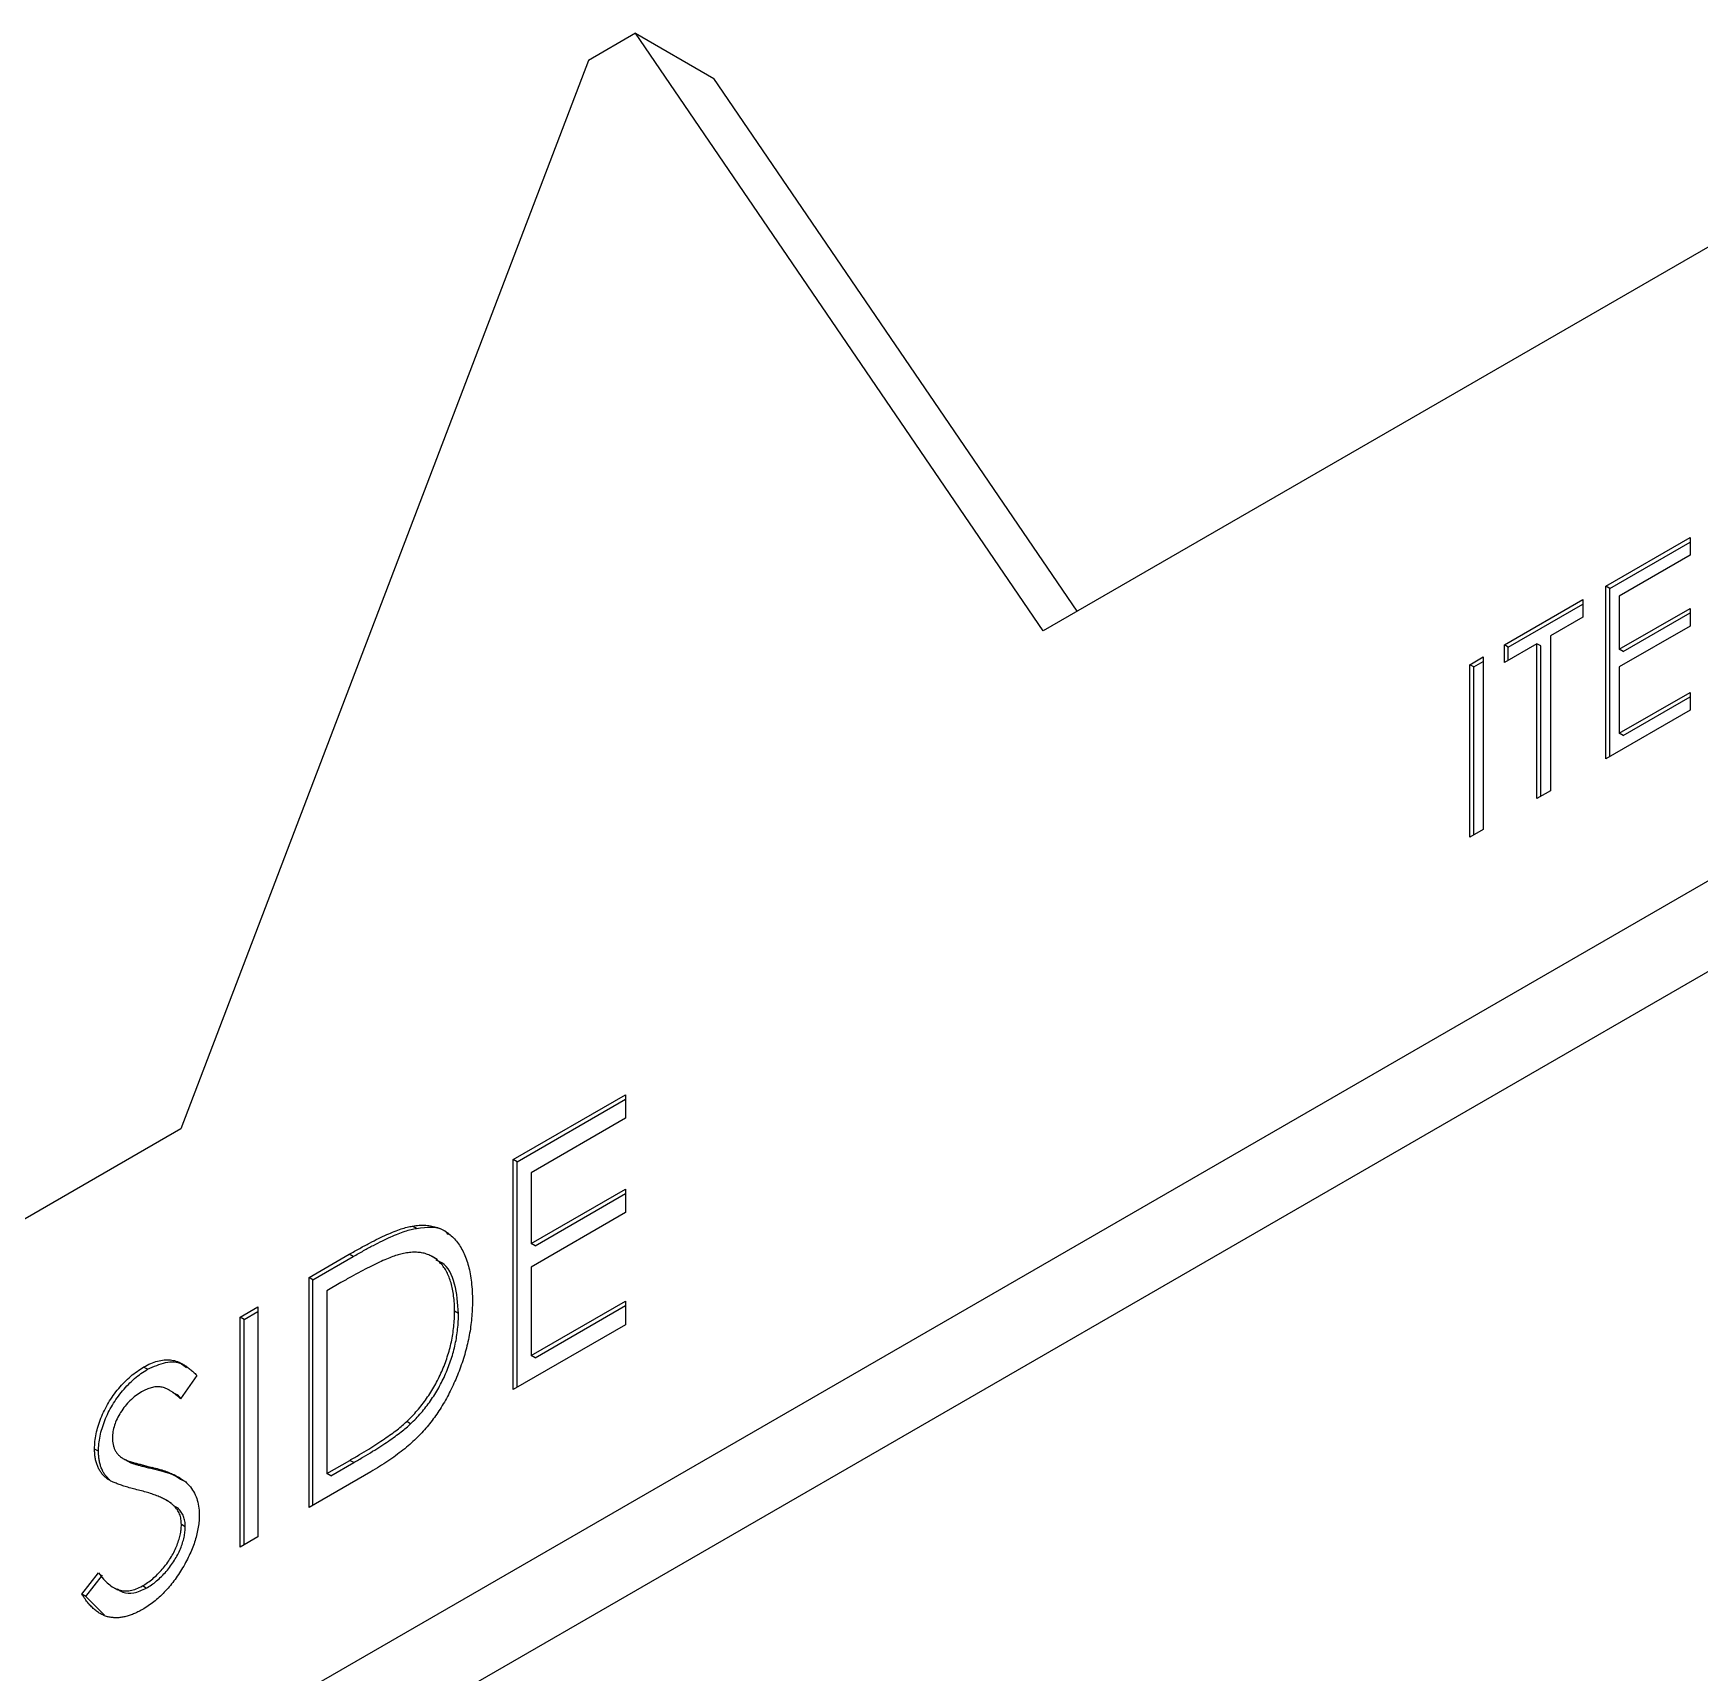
# Model space of a CAD drawing. Header units: millimetres. Extents: x 10 to 411, y 8 to 288.
# Drawn here: x 333.95 to 371.53, y 153.16 to 190.13 of the extents above; entities that cross this region are included whole.
import ezdxf

# ---------------------------------------------------------------- set-up
doc = ezdxf.new("R2010")
doc.units = ezdxf.units.MM

msp = doc.modelspace()

# ---------------------------------------------------------------- linework, layer by layer
at = {"color": 7, "linetype": 'Continuous', "lineweight": 25}
for p, q in [((347.5318, 190.1255), (346.4711, 189.5132)), ((356.7242, 176.6517), (347.5318, 190.1255)), ((347.5318, 190.1255), (349.2996, 189.105)), ((346.4711, 189.5132), (337.2788, 165.4261)), ((357.493, 177.0955), (349.2996, 189.105)), ((376.1696, 187.8773), (356.7242, 176.6517)), ((258.7899, 105.826), (396.3222, 185.2217)), ((260.5577, 104.8055), (398.0899, 184.2011)), ((369.4137, 177.6592), (371.3134, 178.7559)), ((369.5021, 177.6082), (371.3134, 178.6538)), ((371.3134, 178.7559), (371.3134, 178.357)), ((371.3134, 178.357), (369.7159, 177.4348)), ((367.1255, 176.3382), (368.8956, 177.3601)), ((368.8956, 177.3601), (368.8956, 176.9613)), ((369.4137, 173.7704), (369.4137, 177.6592)), ((369.5021, 177.6082), (369.4137, 177.6592)), ((369.5021, 173.8215), (369.5021, 177.6082)), ((369.7159, 177.4348), (369.7159, 176.2383)), ((367.2139, 176.2872), (368.8956, 177.2581)), ((369.7159, 176.2383), (371.3134, 177.1605)), ((369.8043, 176.1873), (371.3134, 177.0584)), ((371.3134, 177.1605), (371.3134, 176.7616)), ((368.8956, 176.9613), (368.1617, 176.5376)), ((371.3134, 176.7616), (369.7159, 175.8394)), ((367.8594, 176.3631), (367.1255, 175.9394)), ((367.1255, 175.9394), (367.1255, 176.3382)), ((367.2139, 176.2872), (367.1255, 176.3382)), ((367.2139, 175.9904), (367.2139, 176.2872)), ((367.8594, 172.8732), (367.8594, 176.3631)), ((367.9478, 176.3121), (367.8594, 176.3631)), ((367.9478, 172.9242), (367.9478, 176.3121)), ((368.1617, 176.5376), (368.1617, 173.0476)), ((369.8043, 176.1873), (369.7159, 176.2383)), ((366.3483, 175.8896), (366.6505, 176.0641)), ((366.3483, 172.0008), (366.3483, 175.8896)), ((366.4367, 175.8386), (366.3483, 175.8896)), ((366.4367, 175.8386), (366.6505, 175.962)), ((366.6505, 176.0641), (366.6505, 172.1753)), ((366.4367, 172.0519), (366.4367, 175.8386)), ((369.7159, 175.8394), (369.7159, 174.3437)), ((369.7159, 174.3437), (371.3134, 175.2659)), ((369.8043, 174.2927), (371.3134, 175.1639)), ((371.3134, 175.2659), (371.3134, 174.8671)), ((371.3134, 174.8671), (369.4137, 173.7704)), ((369.8043, 174.2927), (369.7159, 174.3437)), ((368.1617, 173.0476), (367.8594, 172.8732)), ((366.6505, 172.1753), (366.3483, 172.0008)), ((344.7755, 164.7321), (347.3083, 166.1943)), ((344.8638, 164.6811), (347.3083, 166.0923)), ((347.3083, 166.1943), (347.3083, 165.6625)), ((337.2788, 165.4261), (317.8333, 154.2005)), ((347.3083, 165.6625), (345.1784, 164.4329)), ((344.7755, 159.5471), (344.7755, 164.7321)), ((344.8638, 164.6811), (344.7755, 164.7321)), ((344.8638, 159.5981), (344.8638, 164.6811)), ((345.1784, 164.4329), (345.1784, 162.8375)), ((345.1784, 162.8375), (347.3083, 164.0671)), ((345.2668, 162.7865), (347.3083, 163.9651)), ((347.3083, 164.0671), (347.3083, 163.5353)), ((347.3083, 163.5353), (345.1784, 162.3057)), ((342.59, 163.1815), (342.5016, 163.2325)), ((345.2668, 162.7865), (345.1784, 162.8375)), ((340.1702, 162.0735), (341.0769, 162.5969)), ((340.2586, 162.0225), (341.1652, 162.5459)), ((341.1652, 162.5459), (341.0769, 162.5969)), ((343.0577, 162.4814), (342.9472, 162.5452)), ((340.1702, 156.8885), (340.1702, 162.0735)), ((340.2586, 162.0225), (340.1702, 162.0735)), ((340.2586, 156.9395), (340.2586, 162.0225)), ((340.8889, 161.9566), (340.5732, 161.7744)), ((345.1784, 162.3057), (345.1784, 160.3115)), ((340.5732, 161.7744), (340.5732, 157.6529)), ((338.6159, 161.1763), (339.0189, 161.4089)), ((338.7043, 161.1253), (339.0189, 161.3069)), ((339.0189, 161.4089), (339.0189, 156.2239)), ((343.5398, 161.2598), (343.4514, 161.3109)), ((345.1784, 160.3115), (347.3083, 161.5411)), ((345.2668, 160.2605), (347.3083, 161.439)), ((347.3083, 161.5411), (347.3083, 161.0093)), ((338.6159, 155.9912), (338.6159, 161.1763)), ((338.7043, 161.1253), (338.6159, 161.1763)), ((338.7043, 156.0423), (338.7043, 161.1253)), ((347.3083, 161.0093), (344.7755, 159.5471)), ((345.2668, 160.2605), (345.1784, 160.3115)), ((336.5294, 160.0027), (336.441, 160.0537)), ((337.6373, 159.8666), (337.273, 159.3374)), ((337.1232, 159.4707), (337.0128, 159.5345)), ((342.4605, 158.7723), (342.3721, 158.8233)), ((335.4231, 158.1539), (335.3347, 158.205)), ((335.9872, 157.9866), (336.0977, 157.9228)), ((336.1219, 157.9093), (336.0336, 157.9603)), ((340.5732, 157.6529), (341.0885, 157.9505)), ((340.6615, 157.6019), (341.1769, 157.8994)), ((341.1769, 157.8994), (341.0885, 157.9505)), ((335.674, 157.5094), (335.5856, 157.5604)), ((336.7255, 157.7415), (336.6371, 157.7925)), ((341.5617, 157.6918), (340.1702, 156.8885)), ((340.6615, 157.6019), (340.5732, 157.6529)), ((337.0684, 156.9843), (336.9579, 157.048)), ((337.2193, 156.8694), (337.1309, 156.9205)), ((337.3803, 156.4534), (337.2919, 156.5045)), ((339.0189, 156.2239), (338.6159, 155.9912)), ((335.0468, 154.9311), (335.4264, 155.413)), ((335.1352, 154.8801), (335.5148, 155.362)), ((335.1352, 154.8801), (335.0468, 154.9311)), ((335.557, 154.4578), (335.1352, 154.8801)), ((335.7439, 155.0935), (335.8544, 155.0297)), ((336.5006, 155.0669), (336.4122, 155.1179))]:
    msp.add_line(p, q, dxfattribs=at)
for points, knots in [([(341.0769, 162.5969), (341.1557, 162.6418), (341.3081, 162.7285), (341.5282, 162.8476), (341.7319, 162.951), (341.9185, 163.038), (342.0885, 163.1107), (342.2413, 163.1671), (342.3779, 163.2083), (342.4619, 163.2247), (342.5016, 163.2325)], [0, 0, 0, 0, 0.1642892, 0.3174059, 0.4588436, 0.5893665, 0.7078313, 0.81577, 0.9128799, 1, 1, 1, 1]), ([(341.1652, 162.5459), (341.2441, 162.5908), (341.3965, 162.6775), (341.6166, 162.7965), (341.8203, 162.8999), (342.0069, 162.9869), (342.1769, 163.0596), (342.3297, 163.116), (342.4663, 163.1573), (342.5503, 163.1737), (342.59, 163.1815)], [0, 0, 0, 0, 0.1642892, 0.3174059, 0.4588436, 0.5893665, 0.7078313, 0.81577, 0.9128799, 1, 1, 1, 1]), ([(342.5016, 163.2325), (342.5536, 163.2396), (342.6563, 163.2537), (342.8025, 163.2529), (342.9402, 163.2358), (343.0701, 163.2026), (343.1891, 163.1488), (343.302, 163.082), (343.4042, 162.9949), (343.4977, 162.8918), (343.582, 162.7741), (343.6553, 162.6411), (343.7162, 162.4929), (343.7668, 162.3312), (343.8066, 162.1554), (343.8338, 161.9641), (343.8517, 161.7601), (343.8535, 161.6157), (343.8544, 161.5424)], [0, 0, 0, 0, 0.061545, 0.1216943, 0.1811549, 0.2398754, 0.2987019, 0.3576474, 0.4176048, 0.478494, 0.5404071, 0.602345, 0.6650043, 0.7285593, 0.7936505, 0.8605343, 0.929236, 1, 1, 1, 1]), ([(342.59, 163.1815), (342.8349, 163.2124), (343.1149, 163.2478), (343.283, 163.0739), (343.304, 163.0522)], [0, 0, 0, 0, 0.8749357, 1, 1, 1, 1]), ([(342.2686, 162.6077), (342.231, 162.598), (342.1509, 162.5774), (342.0203, 162.5298), (341.8732, 162.4696), (341.7092, 162.3957), (341.5282, 162.3062), (341.3303, 162.2031), (341.1153, 162.0865), (340.9662, 162.001), (340.8889, 161.9566)], [0, 0, 0, 0, 0.0843186, 0.1792845, 0.2865825, 0.4051115, 0.5355929, 0.6781902, 0.8329758, 1, 1, 1, 1]), ([(343.4514, 161.3109), (343.4508, 161.3711), (343.4495, 161.4895), (343.4332, 161.6549), (343.4095, 161.8093), (343.3751, 161.9509), (343.3313, 162.0807), (343.2767, 162.1971), (343.2142, 162.3032), (343.14, 162.3936), (343.0586, 162.4727), (342.9683, 162.5361), (342.8705, 162.5848), (342.7663, 162.6212), (342.6527, 162.6395), (342.5325, 162.6452), (342.4037, 162.6346), (342.3142, 162.6168), (342.2686, 162.6077)], [0, 0, 0, 0, 0.07015118, 0.13781261, 0.20322625, 0.26717406, 0.330024, 0.39179427, 0.4530844, 0.51433391, 0.57499999, 0.63486548, 0.69411632, 0.75344162, 0.8131258, 0.87407969, 0.93600701, 1, 1, 1, 1]), ([(343.5398, 161.2598), (343.5235, 161.4906), (343.4908, 161.9515), (343.2833, 162.3613), (343.0797, 162.4465), (343.0344, 162.4655)], [0, 0, 0, 0, 0.4379022, 0.874879, 1, 1, 1, 1]), ([(343.8544, 161.5424), (343.8536, 161.4779), (343.852, 161.3507), (343.8377, 161.1563), (343.817, 160.9637), (343.7848, 160.7709), (343.7458, 160.5791), (343.6959, 160.3875), (343.6386, 160.1969), (343.5718, 160.0081), (343.4985, 159.8234), (343.4198, 159.6438), (343.3359, 159.4713), (343.2459, 159.3049), (343.1509, 159.1455), (343.0504, 158.992), (342.9442, 158.846), (342.8326, 158.7044), (342.7124, 158.5677), (342.5814, 158.4352), (342.4389, 158.3058), (342.2854, 158.1778), (342.1206, 158.0514), (341.9443, 157.9287), (341.7567, 157.8063), (341.6279, 157.7307), (341.5617, 157.6918)], [0, 0, 0, 0, 0.0460807, 0.0908068, 0.1342953, 0.1770244, 0.2188227, 0.2602441, 0.3010799, 0.3416139, 0.3815834, 0.4201196, 0.4580746, 0.4947385, 0.5311946, 0.5669337, 0.6027127, 0.6383266, 0.6748532, 0.7134674, 0.7544418, 0.7978154, 0.8439895, 0.8930716, 0.9449633, 1, 1, 1, 1]), ([(342.3721, 158.8233), (342.4131, 158.8637), (342.4941, 158.9434), (342.6107, 159.0708), (342.7194, 159.2047), (342.8222, 159.3431), (342.9175, 159.488), (343.0066, 159.6381), (343.0892, 159.7936), (343.1644, 159.9541), (343.2318, 160.1185), (343.2901, 160.2848), (343.3413, 160.4527), (343.3814, 160.6221), (343.4128, 160.793), (343.4351, 160.9652), (343.449, 161.1391), (343.4506, 161.2529), (343.4514, 161.3109)], [0, 0, 0, 0, 0.0624145, 0.1233382, 0.1831245, 0.241783, 0.3005789, 0.3596801, 0.4188816, 0.4795307, 0.5408505, 0.6023034, 0.6644632, 0.7278057, 0.7928948, 0.8596723, 0.9284644, 1, 1, 1, 1]), ([(342.4605, 158.7723), (342.5015, 158.8126), (342.5825, 158.8923), (342.699, 159.0197), (342.8078, 159.1537), (342.9105, 159.2921), (343.0059, 159.437), (343.095, 159.587), (343.1776, 159.7426), (343.2528, 159.9031), (343.3202, 160.0675), (343.3785, 160.2338), (343.4297, 160.4017), (343.4698, 160.5711), (343.5012, 160.742), (343.5235, 160.9142), (343.5374, 161.0881), (343.539, 161.2018), (343.5398, 161.2598)], [0, 0, 0, 0, 0.0624145, 0.1233382, 0.1831245, 0.241783, 0.3005789, 0.3596801, 0.4188816, 0.4795307, 0.5408505, 0.6023034, 0.6644632, 0.7278057, 0.7928948, 0.8596723, 0.9284644, 1, 1, 1, 1]), ([(336.441, 160.0537), (336.4939, 160.0821), (336.5991, 160.1387), (336.7539, 160.1916), (336.903, 160.2173), (337.0228, 160.2181), (337.1167, 160.2039), (337.1882, 160.183), (337.2607, 160.1532), (337.3348, 160.1146), (337.4091, 160.0659), (337.4848, 160.0083), (337.5621, 159.9425), (337.6118, 159.8923), (337.6373, 159.8666)], [0, 0, 0, 0, 0.1072328, 0.2132518, 0.3188304, 0.4267935, 0.483646, 0.5436038, 0.6083076, 0.6771268, 0.7506856, 0.8287134, 0.9121903, 1, 1, 1, 1]), ([(336.5294, 160.0027), (336.6666, 160.065), (336.9409, 160.1898), (337.2453, 160.1748), (337.3689, 160.074), (337.4046, 160.0449)], [0, 0, 0, 0, 0.4156166, 0.8312351, 1, 1, 1, 1]), ([(335.3347, 158.205), (335.3363, 158.2608), (335.3397, 158.3712), (335.3677, 158.546), (335.4119, 158.7229), (335.4739, 158.9014), (335.5537, 159.0778), (335.6462, 159.2506), (335.7562, 159.4145), (335.877, 159.572), (336.0092, 159.7169), (336.1478, 159.8487), (336.2929, 159.9618), (336.3911, 160.0228), (336.441, 160.0537)], [0, 0, 0, 0, 0.0837854, 0.1657799, 0.24628, 0.3274609, 0.408797, 0.4897152, 0.571376, 0.6555233, 0.7410195, 0.8265468, 0.9119889, 1, 1, 1, 1]), ([(335.4231, 158.1539), (335.4247, 158.2098), (335.428, 158.3202), (335.4561, 158.4949), (335.5003, 158.6719), (335.5622, 158.8503), (335.6421, 159.0268), (335.7345, 159.1995), (335.8446, 159.3635), (335.9654, 159.5209), (336.0976, 159.6659), (336.2362, 159.7977), (336.3813, 159.9108), (336.4795, 159.9717), (336.5294, 160.0027)], [0, 0, 0, 0, 0.0837854, 0.1657799, 0.24628, 0.3274609, 0.408797, 0.4897152, 0.571376, 0.6555233, 0.7410195, 0.8265468, 0.9119889, 1, 1, 1, 1]), ([(336.396, 159.4959), (336.3497, 159.4674), (336.2602, 159.4123), (336.1332, 159.3011), (336.0189, 159.1756), (335.9207, 159.0355), (335.8389, 158.8895), (335.7798, 158.7416), (335.7442, 158.5954), (335.7398, 158.5053), (335.7376, 158.4594)], [0, 0, 0, 0, 0.1430731, 0.275903, 0.4023709, 0.5284136, 0.6503564, 0.7658951, 0.8807741, 1, 1, 1, 1]), ([(337.273, 159.3374), (337.251, 159.3575), (337.2087, 159.396), (337.1444, 159.4472), (337.0837, 159.4928), (337.024, 159.5283), (336.9683, 159.5594), (336.9143, 159.5824), (336.8627, 159.5982), (336.7976, 159.6093), (336.7159, 159.6103), (336.6133, 159.5919), (336.506, 159.5545), (336.433, 159.5156), (336.396, 159.4959)], [0, 0, 0, 0, 0.0984694, 0.1896291, 0.2741841, 0.3521832, 0.4231989, 0.4885509, 0.5484733, 0.6014402, 0.7011981, 0.7995918, 0.8985451, 1, 1, 1, 1]), ([(337.282, 159.3505), (337.2454, 159.3856), (337.1934, 159.4354), (337.128, 159.4626), (337.1087, 159.4706)], [0, 0, 0, 0, 0.7046842, 1, 1, 1, 1]), ([(341.0885, 157.9505), (341.1626, 157.9936), (341.305, 158.0765), (341.5099, 158.201), (341.697, 158.3191), (341.8665, 158.4312), (342.0183, 158.5375), (342.1526, 158.636), (342.2691, 158.7293), (342.3395, 158.7936), (342.3721, 158.8233)], [0, 0, 0, 0, 0.1719007, 0.3306279, 0.4755488, 0.6067462, 0.7250238, 0.8297424, 0.9213228, 1, 1, 1, 1]), ([(341.1769, 157.8994), (341.251, 157.9426), (341.3934, 158.0255), (341.5983, 158.1499), (341.7854, 158.2681), (341.9549, 158.3802), (342.1067, 158.4865), (342.241, 158.585), (342.3574, 158.6783), (342.4279, 158.7426), (342.4605, 158.7723)], [0, 0, 0, 0, 0.1719007, 0.3306279, 0.4755488, 0.6067462, 0.7250238, 0.8297424, 0.9213228, 1, 1, 1, 1]), ([(335.5856, 157.5604), (335.5658, 157.5795), (335.5267, 157.617), (335.4752, 157.681), (335.4314, 157.7518), (335.3971, 157.8305), (335.3682, 157.9134), (335.3487, 158.0042), (335.3365, 158.1011), (335.3353, 158.1703), (335.3347, 158.205)], [0, 0, 0, 0, 0.1335068, 0.262559, 0.3882644, 0.5126674, 0.6337223, 0.7553939, 0.8775529, 1, 1, 1, 1]), ([(335.7376, 158.4594), (335.7381, 158.4319), (335.7391, 158.3769), (335.7532, 158.3029), (335.7713, 158.2314), (335.8, 158.1665), (335.8395, 158.1072), (335.8915, 158.0527), (335.957, 158.003), (336.0071, 157.975), (336.0336, 157.9603)], [0, 0, 0, 0, 0.1072852, 0.2147459, 0.3229386, 0.4341162, 0.5534123, 0.686073, 0.834256, 1, 1, 1, 1]), ([(335.674, 157.5094), (335.6542, 157.5285), (335.6151, 157.566), (335.5636, 157.63), (335.5198, 157.7008), (335.4855, 157.7795), (335.4566, 157.8624), (335.4371, 157.9531), (335.4249, 158.0501), (335.4237, 158.1193), (335.4231, 158.1539)], [0, 0, 0, 0, 0.1335068, 0.262559, 0.3882644, 0.5126674, 0.6337223, 0.7553939, 0.8775529, 1, 1, 1, 1]), ([(336.0336, 157.9603), (336.0434, 157.9558), (336.0667, 157.9452), (336.1094, 157.9305), (336.1658, 157.9144), (336.2344, 157.8939), (336.3164, 157.8715), (336.412, 157.8482), (336.52, 157.8208), (336.5966, 157.8023), (336.6371, 157.7925)], [0, 0, 0, 0, 0.0525943, 0.124952, 0.2180939, 0.3335024, 0.4687892, 0.6249376, 0.801683, 1, 1, 1, 1]), ([(336.1219, 157.9093), (336.1318, 157.9048), (336.1551, 157.8942), (336.1978, 157.8795), (336.2542, 157.8634), (336.3228, 157.8429), (336.4048, 157.8205), (336.5004, 157.7972), (336.6084, 157.7698), (336.685, 157.7513), (336.7255, 157.7415)], [0, 0, 0, 0, 0.0525943, 0.124952, 0.2180939, 0.3335024, 0.4687892, 0.6249376, 0.801683, 1, 1, 1, 1]), ([(336.3214, 157.2799), (336.2741, 157.2915), (336.1838, 157.3137), (336.0575, 157.351), (335.9446, 157.3866), (335.8455, 157.4217), (335.7603, 157.4563), (335.6883, 157.4893), (335.6315, 157.5237), (335.5998, 157.5491), (335.5856, 157.5604)], [0, 0, 0, 0, 0.1815353, 0.3470817, 0.4955678, 0.6283573, 0.7455197, 0.8458308, 0.9307818, 1, 1, 1, 1]), ([(336.6371, 157.7925), (336.6858, 157.7797), (336.7802, 157.7548), (336.9145, 157.7132), (337.0362, 157.667), (337.1458, 157.6171), (337.2445, 157.5651), (337.331, 157.5091), (337.4063, 157.4502), (337.4873, 157.3658), (337.5701, 157.2524), (337.6413, 157.096), (337.6861, 156.9237), (337.692, 156.7939), (337.6949, 156.7298)], [0, 0, 0, 0, 0.0969723, 0.1877734, 0.2723961, 0.351321, 0.4243348, 0.4919088, 0.5542332, 0.6112677, 0.7163478, 0.8145401, 0.9084955, 1, 1, 1, 1]), ([(336.7255, 157.7415), (336.868, 157.7071), (337.0806, 157.656), (337.2582, 157.5395), (337.3168, 157.5011)], [0, 0, 0, 0, 0.6705062, 1, 1, 1, 1]), ([(337.1309, 156.9205), (337.1108, 156.9386), (337.0686, 156.9766), (336.996, 157.0275), (336.9109, 157.074), (336.8161, 157.1216), (336.7082, 157.1634), (336.5905, 157.2064), (336.4601, 157.2446), (336.3686, 157.2679), (336.3214, 157.2799)], [0, 0, 0, 0, 0.09027921, 0.18952992, 0.29919787, 0.41892589, 0.54837629, 0.68813637, 0.8390835, 1, 1, 1, 1]), ([(337.6949, 156.7298), (337.694, 156.6829), (337.6924, 156.5898), (337.6732, 156.4436), (337.645, 156.296), (337.6027, 156.1458), (337.5509, 155.9933), (337.4853, 155.8393), (337.4092, 155.683), (337.3219, 155.5272), (337.2264, 155.3753), (337.1255, 155.2309), (337.0189, 155.0976), (336.9074, 154.9746), (336.7907, 154.8614), (336.6691, 154.758), (336.5423, 154.6644), (336.4561, 154.6125), (336.4122, 154.5861)], [0, 0, 0, 0, 0.0614843, 0.1217745, 0.1809196, 0.2402561, 0.3001144, 0.3611459, 0.4235006, 0.4886694, 0.5539541, 0.6175813, 0.6802384, 0.7421874, 0.8046632, 0.868259, 0.9330203, 1, 1, 1, 1]), ([(337.2919, 156.5045), (337.29, 156.5466), (337.2862, 156.6321), (337.2537, 156.7428), (337.2026, 156.8414), (337.1554, 156.8935), (337.1309, 156.9205)], [0, 0, 0, 0, 0.2347234, 0.4771583, 0.7285563, 1, 1, 1, 1]), ([(337.3803, 156.4534), (337.3784, 156.4955), (337.3746, 156.5811), (337.3421, 156.6918), (337.2909, 156.7904), (337.2438, 156.8424), (337.2193, 156.8694)], [0, 0, 0, 0, 0.2347234, 0.4771583, 0.7285563, 1, 1, 1, 1]), ([(336.4122, 155.1179), (336.4516, 155.1419), (336.5296, 155.1895), (336.6445, 155.2799), (336.7561, 155.3814), (336.8621, 155.4957), (336.961, 155.617), (337.0477, 155.7446), (337.1227, 155.8747), (337.1841, 156.007), (337.2311, 156.1383), (337.2673, 156.2661), (337.2874, 156.389), (337.2904, 156.4658), (337.2919, 156.5045)], [0, 0, 0, 0, 0.0912636, 0.1809303, 0.2700882, 0.3601561, 0.4483425, 0.5326658, 0.6138337, 0.6939815, 0.772716, 0.8493352, 0.9239673, 1, 1, 1, 1]), ([(336.5006, 155.0669), (336.54, 155.0909), (336.618, 155.1385), (336.7329, 155.2289), (336.8445, 155.3304), (336.9505, 155.4446), (337.0494, 155.5659), (337.1361, 155.6936), (337.2111, 155.8237), (337.2725, 155.9559), (337.3195, 156.0873), (337.3557, 156.2151), (337.3757, 156.338), (337.3788, 156.4147), (337.3803, 156.4534)], [0, 0, 0, 0, 0.0912636, 0.1809303, 0.2700882, 0.3601561, 0.4483425, 0.5326658, 0.6138337, 0.6939815, 0.772716, 0.8493352, 0.9239673, 1, 1, 1, 1]), ([(335.4264, 155.413), (335.4617, 155.3651), (335.5294, 155.2734), (335.6422, 155.1619), (335.7591, 155.0792), (335.881, 155.0268), (336.007, 155.0029), (336.1381, 155.0102), (336.2738, 155.0458), (336.3661, 155.0939), (336.4122, 155.1179)], [0, 0, 0, 0, 0.1590043, 0.3046461, 0.4385469, 0.5623223, 0.67743254, 0.78689739, 0.89361089, 1, 1, 1, 1]), ([(336.4122, 154.5861), (336.3783, 154.5673), (336.3109, 154.5299), (336.2112, 154.4857), (336.1135, 154.4481), (336.0191, 154.4235), (335.9267, 154.4064), (335.8367, 154.3991), (335.7491, 154.402), (335.6634, 154.4137), (335.5798, 154.4366), (335.499, 154.4729), (335.4186, 154.5188), (335.3407, 154.5782), (335.2639, 154.6484), (335.1896, 154.7315), (335.1164, 154.8258), (335.0705, 154.8953), (335.0468, 154.9311)], [0, 0, 0, 0, 0.0572083, 0.1136961, 0.1691779, 0.2241592, 0.2787199, 0.3337942, 0.3892415, 0.4458221, 0.5037043, 0.5642939, 0.6279754, 0.6950383, 0.7653727, 0.8396114, 0.9175378, 1, 1, 1, 1]), ([(335.8514, 155.0501), (335.89, 155.0239), (335.9929, 154.954), (336.2158, 154.9383), (336.4057, 155.0241), (336.5006, 155.0669)], [0, 0, 0, 0, 0.2308889, 0.6156563, 1, 1, 1, 1])]:
    msp.add_open_spline(points, degree=3, knots=knots, dxfattribs=at)

doc.saveas('drawing.dxf')
